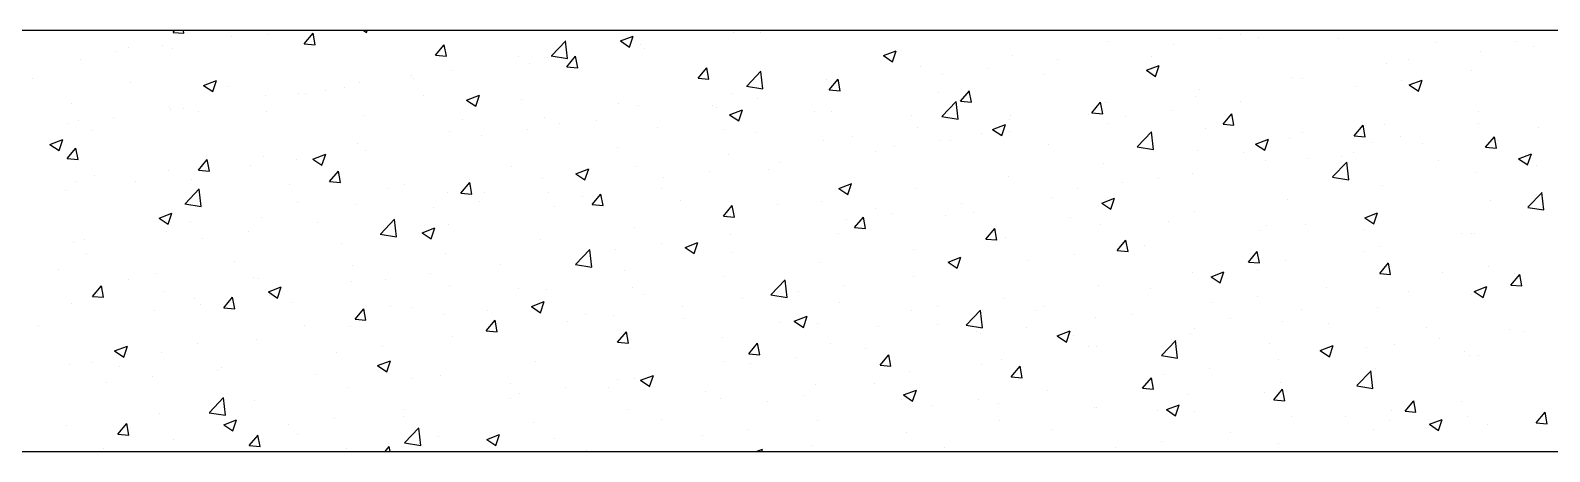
# Model space of a CAD drawing. Header units: millimetres. Extents: x 331487 to 517269, y 198509 to 399936.
# Drawn here: x 417641 to 418471, y 384679 to 384909 of the extents above; entities that cross this region are included whole.
import ezdxf

# ---------------------------------------------------------------- set-up
doc = ezdxf.new("R2010")
doc.units = ezdxf.units.MM
doc.header["$MEASUREMENT"] = 0
doc.layers.add('9th_Column', color=2, linetype='Continuous', lineweight=25)
doc.layers.add('COLUMN', color=6, linetype='Continuous')

msp = doc.modelspace()

# ---------------------------------------------------------------- linework, layer by layer
at = {"layer": '9th_Column'}
for p, q in [((419950.13, 384909.03), (414920.13, 384909.03)), ((415150.13, 384679.03), (419650.13, 384679.03))]:
    msp.add_line(p, q, dxfattribs=at)
at = {"layer": 'COLUMN', "color": 2, "linetype": 'Continuous'}
for p, q in [((417718.57, 384907.97), (417719.45, 384909.03)), ((417718.57, 384907.97), (417724.55, 384907.45)), ((417724.54, 384907.44), (417724.25, 384909.03)), ((417822.68, 384909.03), (417824.32, 384907.92)), ((417824.31, 384907.92), (417824.68, 384909.03)), ((418024.8, 384907.94), (418024.8, 384907.94)), ((417694.33, 384899.51), (417694.33, 384899.51)), ((417712.6, 384900.67), (417712.6, 384900.67)), ((417750.47, 384905.66), (417750.47, 384905.66)), ((417770.37, 384906.84), (417770.37, 384906.84)), ((417790.3, 384901.7), (417795.12, 384907.44)), ((417790.3, 384901.7), (417796.27, 384901.18)), ((417796.27, 384901.17), (417795.11, 384907.44)), ((417862.02, 384895.42), (417866.84, 384901.17)), ((417868, 384894.89), (417866.84, 384901.16)), ((417925.36, 384895.2), (417933.15, 384903.32)), ((417934.16, 384893.73), (417933.05, 384903.23)), ((417963.05, 384903.27), (417970.06, 384905.96)), ((417963.05, 384903.27), (417968.03, 384899.91)), ((417965.79, 384904.56), (417965.79, 384904.56)), ((417968.02, 384899.91), (417970.05, 384905.96)), ((417974.29, 384901.54), (417974.29, 384901.54)), ((418039.44, 384907.73), (418039.44, 384907.73)), ((418229.32, 384903.09), (418229.32, 384903.09)), ((418265.26, 384901.48), (418265.26, 384901.48)), ((418290.29, 384904.77), (418290.29, 384904.77)), ((418302, 384906.78), (418302, 384906.78)), ((418311.58, 384904.96), (418311.58, 384904.96)), ((418355.39, 384904.53), (418355.39, 384904.53)), ((418408.77, 384902.27), (418408.77, 384902.27)), ((418452.17, 384903.02), (418452.17, 384903.02)), ((418462.15, 384900.02), (418462.15, 384900.02)), ((417667.92, 384892.94), (417667.92, 384892.94)), ((417687.56, 384897.38), (417687.56, 384897.38)), ((417718.43, 384899.35), (417718.43, 384899.35)), ((417862.02, 384895.42), (417868, 384894.9)), ((417907.47, 384894.55), (417907.47, 384894.55)), ((417922.95, 384894.49), (417922.95, 384894.49)), ((417925.27, 384895.11), (417934.16, 384893.73)), ((417933.75, 384889.15), (417938.57, 384894.89)), ((417938.41, 384894.43), (417938.41, 384894.43)), ((417939.72, 384888.62), (417938.57, 384894.89)), ((417976.29, 384899.41), (417976.29, 384899.41)), ((418106.77, 384895.26), (418113.77, 384897.95)), ((418106.77, 384895.26), (418111.74, 384891.91)), ((418111.74, 384891.9), (418113.76, 384897.95)), ((418177.38, 384895.59), (418177.38, 384895.59)), ((418202.1, 384893.16), (418202.1, 384893.16)), ((418253.26, 384894.95), (418253.26, 384894.95)), ((418393.86, 384893.01), (418393.86, 384893.01)), ((418433.24, 384897.78), (418433.24, 384897.78)), ((417849.16, 384884.54), (417849.16, 384884.54)), ((417871.01, 384887), (417871.01, 384887)), ((417913.38, 384891.13), (417913.38, 384891.13)), ((417933.75, 384889.15), (417939.72, 384888.62)), ((418005.47, 384882.87), (418010.29, 384888.62)), ((418005.47, 384882.87), (418011.45, 384882.35)), ((418011.45, 384882.34), (418010.29, 384888.61)), ((418032.08, 384878.65), (418039.87, 384886.77)), ((418040.88, 384877.18), (418039.78, 384886.67)), ((418126.87, 384889.19), (418126.87, 384889.19)), ((418139.2, 384884.88), (418139.2, 384884.88)), ((418164.23, 384888.18), (418164.23, 384888.18)), ((418194.94, 384884.94), (418194.94, 384884.94)), ((418250.48, 384887.25), (418257.48, 384889.94)), ((418250.48, 384887.25), (418255.45, 384883.9)), ((418255.45, 384883.89), (418257.48, 384889.94)), ((418329.96, 384883.24), (418329.96, 384883.24)), ((418335.54, 384883), (418335.54, 384883)), ((418381.9, 384890.74), (418381.9, 384890.74)), ((418427.92, 384886.91), (418427.92, 384886.91)), ((417641.94, 384882.75), (417641.94, 384882.75)), ((417695.33, 384880.49), (417695.33, 384880.49)), ((417735.32, 384879.02), (417742.32, 384881.71)), ((417735.32, 384879.02), (417740.29, 384875.67)), ((417740.29, 384875.67), (417742.32, 384881.71)), ((417748.71, 384878.24), (417748.71, 384878.24)), ((417802.09, 384875.98), (417802.09, 384875.98)), ((417812.35, 384877.83), (417812.35, 384877.83)), ((417820.5, 384880.59), (417820.5, 384880.59)), ((417850.23, 384882.81), (417850.23, 384882.81)), ((418023.59, 384874.65), (418023.59, 384874.65)), ((418031.99, 384878.55), (418040.88, 384877.17)), ((418075.53, 384882.15), (418075.53, 384882.15)), ((418076.04, 384876.57), (418076.04, 384876.57)), ((418077.2, 384876.6), (418082.02, 384882.34)), ((418077.2, 384876.6), (418083.18, 384876.07)), ((418083.17, 384876.07), (418082.02, 384882.33)), ((418136.62, 384874.93), (418136.62, 384874.93)), ((418148.93, 384870.32), (418153.75, 384876.07)), ((418154.9, 384869.79), (418153.74, 384876.06)), ((418279.45, 384876.84), (418279.45, 384876.84)), ((418365.02, 384878.63), (418365.02, 384878.63)), ((418390.05, 384881.93), (418390.05, 384881.93)), ((418394.19, 384879.24), (418401.19, 384881.93)), ((418394.19, 384879.24), (418399.17, 384875.89)), ((418399.16, 384875.89), (418401.19, 384881.93)), ((417663.03, 384869.32), (417663.03, 384869.32)), ((417716.41, 384867.06), (417716.41, 384867.06)), ((417769.16, 384873.55), (417769.16, 384873.55)), ((417787.32, 384874.53), (417787.32, 384874.53)), ((417790.84, 384874.53), (417790.84, 384874.53)), ((417855.47, 384873.73), (417855.47, 384873.73)), ((417879.03, 384871.02), (417886.03, 384873.7)), ((417879.03, 384871.02), (417884.01, 384867.66)), ((417884, 384867.66), (417886.03, 384873.7)), ((417908.85, 384871.47), (417908.85, 384871.47)), ((417962.24, 384869.22), (417962.24, 384869.22)), ((417973.08, 384868.25), (417973.08, 384868.25)), ((418013.14, 384868.28), (418013.14, 384868.28)), ((418015.62, 384866.96), (418015.62, 384866.96)), ((418038.17, 384871.58), (418038.17, 384871.58)), ((418138.8, 384862.1), (418146.59, 384870.21)), ((418147.61, 384860.62), (418146.5, 384870.12)), ((418148.93, 384870.32), (418154.9, 384869.8)), ((418220.65, 384864.05), (418225.47, 384869.79)), ((418226.63, 384863.52), (418225.47, 384869.78)), ((418228.1, 384869.8), (418228.1, 384869.8)), ((418277.22, 384872.99), (418277.22, 384872.99)), ((418301.86, 384870.32), (418301.86, 384870.32)), ((417666.71, 384859.65), (417666.71, 384859.65)), ((417686.29, 384861.23), (417686.29, 384861.23)), ((417717.22, 384866.06), (417717.22, 384866.06)), ((417724.16, 384866.22), (417724.16, 384866.22)), ((417732.52, 384864.52), (417732.52, 384864.52)), ((417769.79, 384864.81), (417769.79, 384864.81)), ((417823.17, 384862.55), (417823.17, 384862.55)), ((417876.56, 384860.29), (417876.56, 384860.29)), ((417921.73, 384861.2), (417921.73, 384861.2)), ((417929.94, 384858.04), (417929.94, 384858.04)), ((417949.98, 384859.97), (417949.98, 384859.97)), ((418022.74, 384863.01), (418029.75, 384865.7)), ((418022.74, 384863.01), (418027.72, 384859.65)), ((418027.71, 384859.65), (418029.74, 384865.69)), ((418069, 384864.7), (418069, 384864.7)), ((418078.3, 384864.92), (418078.3, 384864.92)), ((418122.38, 384862.45), (418122.38, 384862.45)), ((418138.71, 384862), (418147.61, 384860.62)), ((418175.77, 384860.19), (418175.77, 384860.19)), ((418176.17, 384862.3), (418176.17, 384862.3)), ((418218.9, 384862.98), (418218.9, 384862.98)), ((418220.65, 384864.05), (418226.63, 384863.52)), ((418238.95, 384862.04), (418238.95, 384862.04)), ((418263.99, 384865.33), (418263.99, 384865.33)), ((418292.38, 384857.77), (418297.2, 384863.52)), ((418298.35, 384857.24), (418297.2, 384863.51)), ((418432.03, 384864.49), (418432.03, 384864.49)), ((418432.05, 384858.02), (418432.05, 384858.02)), ((417661.26, 384857.94), (417661.26, 384857.94)), ((417674.2, 384854.51), (417674.2, 384854.51)), ((417869.8, 384853.71), (417869.8, 384853.71)), ((417887.07, 384851.69), (417887.07, 384851.69)), ((417912.11, 384854.98), (417912.11, 384854.98)), ((417983.32, 384855.78), (417983.32, 384855.78)), ((418019.98, 384854.91), (418019.98, 384854.91)), ((418036.7, 384853.53), (418036.7, 384853.53)), ((418090.09, 384851.27), (418090.09, 384851.27)), ((418125.66, 384855.9), (418125.66, 384855.9)), ((418160.58, 384852.97), (418160.58, 384852.97)), ((418166.46, 384855), (418173.46, 384857.69)), ((418166.46, 384855), (418171.43, 384851.64)), ((418171.43, 384851.64), (418173.45, 384857.68)), ((418175.8, 384853.72), (418175.8, 384853.72)), ((418229.15, 384857.94), (418229.15, 384857.94)), ((418245.53, 384845.54), (418253.32, 384853.66)), ((418254.33, 384844.07), (418253.23, 384853.57)), ((418282.53, 384855.68), (418282.53, 384855.68)), ((418292.38, 384857.77), (418298.35, 384857.25)), ((418310.17, 384846.99), (418317.17, 384849.68)), ((418315.14, 384843.63), (418317.17, 384849.68)), ((418328.74, 384849.95), (418328.74, 384849.95)), ((418335.91, 384853.43), (418335.91, 384853.43)), ((418364.1, 384851.5), (418368.92, 384857.24)), ((418364.1, 384851.5), (418370.08, 384850.97)), ((418370.08, 384850.97), (418368.92, 384857.23)), ((418380.68, 384857.45), (418380.68, 384857.45)), ((418389.29, 384851.17), (418389.29, 384851.17)), ((418435.83, 384845.22), (418440.65, 384850.97)), ((418441.8, 384844.69), (418440.65, 384850.96)), ((418464.77, 384855.79), (418464.77, 384855.79)), ((417651.3, 384846.77), (417658.3, 384849.46)), ((417651.3, 384846.77), (417656.27, 384843.42)), ((417656.27, 384843.42), (417658.29, 384849.46)), ((417660.72, 384839.03), (417665.54, 384844.77)), ((417666.69, 384838.5), (417665.54, 384844.77)), ((417795.01, 384838.76), (417802.01, 384841.45)), ((417799.98, 384835.41), (417802.01, 384841.45)), ((417819.29, 384847.31), (417819.29, 384847.31)), ((417823.92, 384843.37), (417823.92, 384843.37)), ((417961.66, 384844.89), (417961.66, 384844.89)), ((418074.31, 384848.86), (418074.31, 384848.86)), ((418102.26, 384842.96), (418102.26, 384842.96)), ((418112.89, 384845.44), (418112.89, 384845.44)), ((418137.92, 384848.74), (418137.92, 384848.74)), ((418143.47, 384849.02), (418143.47, 384849.02)), ((418196.85, 384846.76), (418196.85, 384846.76)), ((418245.44, 384845.45), (418254.33, 384844.07)), ((418250.23, 384844.51), (418250.23, 384844.51)), ((418278.23, 384843.55), (418278.23, 384843.55)), ((418303.62, 384842.25), (418303.62, 384842.25)), ((418310.17, 384846.99), (418315.14, 384843.63)), ((418363.74, 384842.49), (418363.74, 384842.49)), ((418373.73, 384848.01), (418373.73, 384848.01)), ((418401.62, 384847.47), (418401.62, 384847.47)), ((418435.83, 384845.22), (418441.81, 384844.7)), ((418442.68, 384848.92), (418442.68, 384848.92)), ((418453.88, 384838.98), (418460.89, 384841.67)), ((418458.85, 384835.62), (418460.88, 384841.67)), ((417660.72, 384839.03), (417666.7, 384838.51)), ((417732.44, 384832.75), (417737.27, 384838.5)), ((417738.42, 384832.22), (417737.26, 384838.49)), ((417761.01, 384835.09), (417761.01, 384835.09)), ((417767.94, 384840.26), (417767.94, 384840.26)), ((417786.05, 384838.39), (417786.05, 384838.39)), ((417795.01, 384838.76), (417799.98, 384835.41)), ((417903.35, 384834.88), (417903.35, 384834.88)), ((417938.72, 384830.75), (417945.72, 384833.44)), ((417943.69, 384827.4), (417945.72, 384833.44)), ((417971.86, 384834.96), (417971.86, 384834.96)), ((418022.37, 384841.36), (418022.37, 384841.36)), ((418049.74, 384837.13), (418049.74, 384837.13)), ((418226.89, 384836.51), (418226.89, 384836.51)), ((418315.41, 384837.99), (418315.41, 384837.99)), ((418338.71, 384839.19), (418338.71, 384839.19)), ((418352.25, 384828.99), (418360.04, 384837.11)), ((418357, 384839.99), (418357, 384839.99)), ((418361.06, 384827.52), (418359.95, 384837.02)), ((418410.38, 384837.74), (418410.38, 384837.74)), ((418453.88, 384838.98), (418458.86, 384835.63)), ((418463.76, 384835.48), (418463.76, 384835.48)), ((417665.49, 384826.36), (417665.49, 384826.36)), ((417675.43, 384829.66), (417675.43, 384829.66)), ((417697.86, 384826.78), (417697.86, 384826.78)), ((417716, 384832.77), (417716, 384832.77)), ((417728.81, 384827.41), (417728.81, 384827.41)), ((417732.44, 384832.75), (417738.42, 384832.23)), ((417782.19, 384825.15), (417782.19, 384825.15)), ((417804.17, 384826.48), (417808.99, 384832.22)), ((417804.17, 384826.48), (417810.15, 384825.96)), ((417810.14, 384825.95), (417808.99, 384832.22)), ((417845.03, 384824.87), (417845.03, 384824.87)), ((417875.9, 384820.2), (417880.72, 384825.95)), ((417881.87, 384819.67), (417880.71, 384825.94)), ((417920.52, 384827.92), (417920.52, 384827.92)), ((417938.72, 384830.75), (417943.7, 384827.4)), ((417986.83, 384828.84), (417986.83, 384828.84)), ((418011.86, 384832.14), (418011.86, 384832.14)), ((418043.94, 384832.95), (418043.94, 384832.95)), ((418082.44, 384822.75), (418089.44, 384825.43)), ((418087.4, 384819.39), (418089.43, 384825.43)), ((418174.95, 384829.01), (418174.95, 384829.01)), ((418237.68, 384825.89), (418237.68, 384825.89)), ((418257.09, 384827.98), (418257.09, 384827.98)), ((418275.55, 384830.88), (418275.55, 384830.88)), ((418352.16, 384828.9), (418361.06, 384827.52)), ((418430.81, 384831.2), (418430.81, 384831.2)), ((417659.98, 384821.79), (417659.98, 384821.79)), ((417725.17, 384814.34), (417732.95, 384822.46)), ((417733.97, 384812.87), (417732.86, 384822.37)), ((417835.58, 384822.9), (417835.58, 384822.9)), ((417868.58, 384820.42), (417868.58, 384820.42)), ((417875.9, 384820.2), (417881.87, 384819.68)), ((417888.96, 384820.64), (417888.96, 384820.64)), ((417923.67, 384820.53), (417923.67, 384820.53)), ((417942.34, 384818.38), (417942.34, 384818.38)), ((417947.62, 384813.93), (417952.44, 384819.67)), ((417953.6, 384813.4), (417952.44, 384819.67)), ((417985.63, 384822.94), (417985.63, 384822.94)), ((418082.44, 384822.75), (418087.41, 384819.39)), ((418124.44, 384822.61), (418124.44, 384822.61)), ((418198.77, 384817.97), (418198.77, 384817.97)), ((418212.65, 384822.6), (418212.65, 384822.6)), ((418226.15, 384814.74), (418233.15, 384817.42)), ((418231.12, 384811.38), (418233.15, 384817.42)), ((418327.53, 384816.66), (418327.53, 384816.66)), ((418379.47, 384824.16), (418379.47, 384824.16)), ((418458.98, 384812.44), (418466.77, 384820.56)), ((418463.5, 384819.64), (418463.5, 384819.64)), ((418467.78, 384810.97), (418466.67, 384820.47)), ((417710.99, 384806.51), (417717.99, 384809.2)), ((417715.96, 384803.15), (417717.98, 384809.2)), ((417725.08, 384814.25), (417733.97, 384812.87)), ((417786.71, 384814.86), (417786.71, 384814.86)), ((417818.07, 384814.02), (417818.07, 384814.02)), ((417860.77, 384812.25), (417860.77, 384812.25)), ((417885.8, 384815.54), (417885.8, 384815.54)), ((417927.31, 384812.93), (417927.31, 384812.93)), ((417947.62, 384813.93), (417953.6, 384813.41)), ((417995.72, 384816.13), (417995.72, 384816.13)), ((418019.35, 384807.65), (418024.17, 384813.4)), ((418025.32, 384807.12), (418024.17, 384813.39)), ((418049.11, 384813.87), (418049.11, 384813.87)), ((418073.1, 384815.57), (418073.1, 384815.57)), ((418102.49, 384811.62), (418102.49, 384811.62)), ((418111.62, 384809.29), (418111.62, 384809.29)), ((418149.49, 384814.28), (418149.49, 384814.28)), ((418155.87, 384809.36), (418155.87, 384809.36)), ((418226.15, 384814.74), (418231.12, 384811.38)), ((418277.02, 384810.26), (418277.02, 384810.26)), ((418369.86, 384806.73), (418376.86, 384809.42)), ((418374.83, 384803.37), (418376.86, 384809.41)), ((418438.46, 384816.35), (418438.46, 384816.35)), ((418458.89, 384812.35), (418467.78, 384810.97)), ((417710.99, 384806.51), (417715.96, 384803.15)), ((417728.39, 384804.85), (417728.39, 384804.85)), ((417766.73, 384806.98), (417766.73, 384806.98)), ((417797.61, 384803.93), (417797.61, 384803.93)), ((417831.89, 384797.79), (417839.68, 384805.91)), ((417840.69, 384796.32), (417839.59, 384805.81)), ((417854.7, 384798.5), (417861.7, 384801.19)), ((417859.67, 384795.14), (417861.7, 384801.19)), ((417868.99, 384802.92), (417868.99, 384802.92)), ((417970.65, 384801.67), (417970.65, 384801.67)), ((418019.35, 384807.65), (418025.33, 384807.13)), ((418021.16, 384808.07), (418021.16, 384808.07)), ((418086.58, 384806), (418086.58, 384806)), ((418091.07, 384801.38), (418095.9, 384807.12)), ((418091.07, 384801.38), (418097.05, 384800.86)), ((418097.05, 384800.85), (418095.89, 384807.12)), ((418140.45, 384807.96), (418140.45, 384807.96)), ((418162.8, 384795.1), (418167.62, 384800.85)), ((418168.77, 384794.57), (418167.62, 384800.84)), ((418209.25, 384807.11), (418209.25, 384807.11)), ((418225.67, 384803.22), (418225.67, 384803.22)), ((418262.64, 384804.85), (418262.64, 384804.85)), ((418316.02, 384802.6), (418316.02, 384802.6)), ((418337.44, 384803.05), (418337.44, 384803.05)), ((418369.4, 384800.34), (418369.4, 384800.34)), ((418369.86, 384806.73), (418374.84, 384803.37)), ((418375.31, 384808.03), (418375.31, 384808.03)), ((417664.28, 384793.08), (417664.28, 384793.08)), ((417670.07, 384794.84), (417670.07, 384794.84)), ((417714.79, 384799.48), (417714.79, 384799.48)), ((417734.7, 384795.65), (417734.7, 384795.65)), ((417759.74, 384798.95), (417759.74, 384798.95)), ((417810.67, 384792.91), (417810.67, 384792.91)), ((417831.8, 384797.69), (417840.69, 384796.32)), ((417854.7, 384798.5), (417859.67, 384795.15)), ((417919.3, 384794.63), (417919.3, 384794.63)), ((417985.56, 384792.7), (417985.56, 384792.7)), ((417998.41, 384790.49), (418005.41, 384793.18)), ((418003.38, 384787.14), (418005.41, 384793.18)), ((418023.43, 384797.68), (418023.43, 384797.68)), ((418082.14, 384797.95), (418082.14, 384797.95)), ((418162.8, 384795.1), (418168.78, 384794.58)), ((418173.73, 384795.72), (418173.73, 384795.72)), ((418234.53, 384788.83), (418239.35, 384794.57)), ((418240.5, 384788.3), (418239.34, 384794.57)), ((418312.4, 384799.75), (418312.4, 384799.75)), ((418422.78, 384798.09), (418422.78, 384798.09)), ((418427.92, 384798.35), (418427.92, 384798.35)), ((418429.59, 384797.91), (418429.59, 384797.91)), ((417671.55, 384787.34), (417671.55, 384787.34)), ((417867.36, 384787.13), (417867.36, 384787.13)), ((417938.61, 384781.24), (417946.4, 384789.35)), ((417947.42, 384779.76), (417946.31, 384789.26)), ((417960.52, 384789.4), (417960.52, 384789.4)), ((417998.41, 384790.49), (418003.39, 384787.14)), ((418023.82, 384787.94), (418023.82, 384787.94)), ((418123.22, 384789.32), (418123.22, 384789.32)), ((418142.13, 384782.48), (418149.13, 384785.17)), ((418147.1, 384779.13), (418149.12, 384785.17)), ((418211.37, 384786.45), (418211.37, 384786.45)), ((418234.53, 384788.83), (418240.5, 384788.3)), ((418249.25, 384791.44), (418249.25, 384791.44)), ((418306.25, 384782.55), (418311.07, 384788.3)), ((418312.23, 384782.02), (418311.07, 384788.29)), ((418326.31, 384783.37), (418326.31, 384783.37)), ((418369.6, 384788.34), (418369.6, 384788.34)), ((418378.25, 384790.87), (418378.25, 384790.87)), ((417655.96, 384778.56), (417655.96, 384778.56)), ((417709.34, 384776.31), (417709.34, 384776.31)), ((417752.35, 384782.9), (417752.35, 384782.9)), ((417816.85, 384780.73), (417816.85, 384780.73)), ((417859.49, 384776.1), (417859.49, 384776.1)), ((417897.37, 384781.09), (417897.37, 384781.09)), ((417938.52, 384781.14), (417947.42, 384779.76)), ((417965.5, 384777.93), (417965.5, 384777.93)), ((418071.88, 384782.28), (418071.88, 384782.28)), ((418142.13, 384782.48), (418147.1, 384779.13)), ((418186.34, 384783.15), (418186.34, 384783.15)), ((418275.8, 384776.97), (418275.8, 384776.97)), ((418285.84, 384774.47), (418292.84, 384777.16)), ((418290.81, 384771.12), (418292.84, 384777.16)), ((418306.25, 384782.55), (418312.23, 384782.03)), ((418311.28, 384778.33), (418311.28, 384778.33)), ((418377.98, 384776.28), (418382.8, 384782.02)), ((418377.98, 384776.28), (418383.96, 384775.75)), ((418383.95, 384775.75), (418382.8, 384782.01)), ((418412.16, 384776.91), (418412.16, 384776.91)), ((418437.19, 384780.2), (418437.19, 384780.2)), ((418449.7, 384770), (418454.53, 384775.75)), ((418451.88, 384776.39), (418451.88, 384776.39)), ((418455.68, 384769.47), (418454.52, 384775.74)), ((417674.59, 384763.81), (417679.41, 384769.56)), ((417680.57, 384763.28), (417679.41, 384769.55)), ((417694.03, 384772.89), (417694.03, 384772.89)), ((417762.72, 384774.05), (417762.72, 384774.05)), ((417765.51, 384773.69), (417765.51, 384773.69)), ((417770.68, 384766.25), (417777.68, 384768.94)), ((417775.65, 384762.89), (417777.67, 384768.93)), ((417816.1, 384771.8), (417816.1, 384771.8)), ((417834.46, 384772.81), (417834.46, 384772.81)), ((417869.49, 384769.54), (417869.49, 384769.54)), ((417907.18, 384767.92), (417907.18, 384767.92)), ((417922.87, 384767.29), (417922.87, 384767.29)), ((417969.43, 384768.38), (417969.43, 384768.38)), ((418019.94, 384774.78), (418019.94, 384774.78)), ((418045.34, 384764.69), (418053.13, 384772.8)), ((418054.14, 384763.21), (418053.04, 384772.71)), ((418085.31, 384769.85), (418085.31, 384769.85)), ((418123.18, 384774.84), (418123.18, 384774.84)), ((418224.46, 384769.93), (418224.46, 384769.93)), ((418252.96, 384768.32), (418252.96, 384768.32)), ((418285.84, 384774.47), (418290.81, 384771.12)), ((418349, 384768.59), (418349, 384768.59)), ((418429.55, 384766.47), (418436.55, 384769.15)), ((418434.52, 384763.11), (418436.55, 384769.15)), ((418449.7, 384770), (418455.68, 384769.48)), ((417663.06, 384759.79), (417663.06, 384759.79)), ((417674.59, 384763.81), (417680.57, 384763.29)), ((417677.04, 384765.13), (417677.04, 384765.13)), ((417713.57, 384766.19), (417713.57, 384766.19)), ((417730.42, 384762.87), (417730.42, 384762.87)), ((417733.43, 384759.51), (417733.43, 384759.51)), ((417746.32, 384757.53), (417751.14, 384763.28)), ((417752.29, 384757), (417751.14, 384763.27)), ((417770.68, 384766.25), (417775.65, 384762.89)), ((417771.3, 384764.49), (417771.3, 384764.49)), ((417783.81, 384760.62), (417783.81, 384760.62)), ((417837.19, 384758.36), (417837.19, 384758.36)), ((417914.39, 384758.24), (417921.39, 384760.93)), ((417918.09, 384761.34), (417918.09, 384761.34)), ((417919.36, 384754.88), (417921.39, 384760.93)), ((417976.25, 384765.03), (417976.25, 384765.03)), ((418029.63, 384762.77), (418029.63, 384762.77)), ((418045.25, 384764.59), (418054.14, 384763.21)), ((418060.28, 384766.56), (418060.28, 384766.56)), ((418083.01, 384760.52), (418083.01, 384760.52)), ((418172.52, 384762.43), (418172.52, 384762.43)), ((418286.09, 384760.31), (418286.09, 384760.31)), ((418311.13, 384763.6), (418311.13, 384763.6)), ((418393.56, 384766.38), (418393.56, 384766.38)), ((418428.38, 384764.62), (418428.38, 384764.62)), ((418429.55, 384766.47), (418434.53, 384763.11)), ((417708.4, 384756.21), (417708.4, 384756.21)), ((417746.32, 384757.53), (417752.3, 384757.01)), ((417818.05, 384751.26), (417822.87, 384757)), ((417818.05, 384751.26), (417824.02, 384750.74)), ((417824.02, 384750.73), (417822.86, 384757)), ((417848.86, 384757.91), (417848.86, 384757.91)), ((417866.15, 384753.84), (417866.15, 384753.84)), ((417889.77, 384744.98), (417894.59, 384750.73)), ((417890.57, 384756.11), (417890.57, 384756.11)), ((417895.75, 384744.45), (417894.59, 384750.72)), ((417914.39, 384758.24), (417919.37, 384754.88)), ((417943.95, 384753.85), (417943.95, 384753.85)), ((417959.25, 384753.26), (417959.25, 384753.26)), ((417997.12, 384758.24), (417997.12, 384758.24)), ((417997.34, 384751.6), (417997.34, 384751.6)), ((418058.1, 384750.23), (418065.11, 384752.92)), ((418058.1, 384750.23), (418063.08, 384746.88)), ((418063.07, 384746.87), (418065.1, 384752.92)), ((418122.01, 384756.03), (418122.01, 384756.03)), ((418136.4, 384758.26), (418136.4, 384758.26)), ((418152.06, 384748.13), (418159.85, 384756.25)), ((418160.86, 384746.66), (418159.76, 384756.16)), ((418189.78, 384756.01), (418189.78, 384756.01)), ((418194.64, 384758.31), (418194.64, 384758.31)), ((418222.94, 384751.99), (418222.94, 384751.99)), ((418243.16, 384753.75), (418243.16, 384753.75)), ((418296.54, 384751.5), (418296.54, 384751.5)), ((418325.09, 384750.08), (418325.09, 384750.08)), ((418335.24, 384756.37), (418335.24, 384756.37)), ((418377.03, 384757.58), (418377.03, 384757.58)), ((417645.24, 384747.89), (417645.24, 384747.89)), ((417790.54, 384747.9), (417790.54, 384747.9)), ((417815.64, 384747.44), (417815.64, 384747.44)), ((417889.77, 384744.98), (417895.75, 384744.46)), ((417934.21, 384749.96), (417934.21, 384749.96)), ((417961.5, 384738.71), (417966.32, 384744.45)), ((417967.47, 384738.18), (417966.32, 384744.45)), ((418050.72, 384749.34), (418050.72, 384749.34)), ((418070.66, 384748.99), (418070.66, 384748.99)), ((418104.1, 384747.09), (418104.1, 384747.09)), ((418136.32, 384748.3), (418136.32, 384748.3)), ((418151.97, 384748.04), (418160.87, 384746.66)), ((418157.48, 384744.83), (418157.48, 384744.83)), ((418160.03, 384743.71), (418160.03, 384743.71)), ((418185.07, 384747.01), (418185.07, 384747.01)), ((418201.82, 384742.22), (418208.82, 384744.91)), ((418201.82, 384742.22), (418206.79, 384738.87)), ((418206.79, 384738.86), (418208.81, 384744.91)), ((418210.86, 384742.58), (418210.86, 384742.58)), ((418274.58, 384743.68), (418274.58, 384743.68)), ((418276.92, 384746.36), (418276.92, 384746.36)), ((418349.93, 384749.24), (418349.93, 384749.24)), ((418403.31, 384746.99), (418403.31, 384746.99)), ((418448.76, 384745.75), (418448.76, 384745.75)), ((418456.69, 384744.73), (418456.69, 384744.73)), ((417686.66, 384733.99), (417693.66, 384736.68)), ((417686.66, 384733.99), (417691.63, 384730.64)), ((417691.63, 384730.64), (417693.65, 384736.68)), ((417732.22, 384737.89), (417732.22, 384737.89)), ((417764.29, 384740.4), (417764.29, 384740.4)), ((417833.19, 384736.66), (417833.19, 384736.66)), ((417871.06, 384741.65), (417871.06, 384741.65)), ((417961.5, 384738.71), (417967.48, 384738.19)), ((417968.21, 384735.09), (417968.21, 384735.09)), ((418018.72, 384741.49), (418018.72, 384741.49)), ((418033.22, 384732.43), (418038.04, 384738.18)), ((418039.2, 384731.9), (418038.04, 384738.17)), ((418078.01, 384738.29), (418078.01, 384738.29)), ((418096.88, 384735.4), (418096.88, 384735.4)), ((418218.61, 384736.35), (418218.61, 384736.35)), ((418223.24, 384736.64), (418223.24, 384736.64)), ((418258.79, 384731.58), (418266.58, 384739.7)), ((418264.25, 384740.32), (418264.25, 384740.32)), ((418267.59, 384730.11), (418266.48, 384739.61)), ((418317.63, 384738.06), (418317.63, 384738.06)), ((418345.53, 384734.21), (418352.53, 384736.9)), ((418345.53, 384734.21), (418350.5, 384730.86)), ((418350.5, 384730.86), (418352.53, 384736.9)), ((418371.01, 384735.81), (418371.01, 384735.81)), ((418385.85, 384737.46), (418385.85, 384737.46)), ((418410.88, 384740.76), (418410.88, 384740.76)), ((418424.39, 384733.55), (418424.39, 384733.55)), ((417661.84, 384726.5), (417661.84, 384726.5)), ((417673.9, 384727.88), (417673.9, 384727.88)), ((417689.44, 384725.48), (417689.44, 384725.48)), ((417712.35, 384732.9), (417712.35, 384732.9)), ((417808.15, 384733.36), (417808.15, 384733.36)), ((417830.37, 384725.99), (417837.37, 384728.67)), ((417830.37, 384725.99), (417835.34, 384722.63)), ((417835.34, 384722.63), (417837.37, 384728.67)), ((417916.87, 384728.05), (417916.87, 384728.05)), ((418019.69, 384728.28), (418019.69, 384728.28)), ((418033.22, 384732.43), (418039.2, 384731.91)), ((418033.97, 384727.12), (418033.97, 384727.12)), ((418059, 384730.41), (418059, 384730.41)), ((418104.95, 384726.16), (418109.77, 384731.9)), ((418104.95, 384726.16), (418110.93, 384725.64)), ((418110.92, 384725.63), (418109.77, 384731.9)), ((418160.29, 384726.34), (418160.29, 384726.34)), ((418171.3, 384729.14), (418171.3, 384729.14)), ((418176.68, 384719.88), (418181.5, 384725.63)), ((418182.65, 384719.35), (418181.49, 384725.62)), ((418258.7, 384731.49), (418267.59, 384730.11)), ((418322.69, 384729.15), (418322.69, 384729.15)), ((418427.16, 384731.33), (418427.16, 384731.33)), ((418431.75, 384731.39), (418431.75, 384731.39)), ((417707.12, 384720.06), (417707.12, 384720.06)), ((417742.83, 384723.22), (417742.83, 384723.22)), ((417745, 384725.05), (417745, 384725.05)), ((417796.21, 384720.97), (417796.21, 384720.97)), ((417849.59, 384718.71), (417849.59, 384718.71)), ((417864.93, 384720.55), (417864.93, 384720.55)), ((417961.37, 384718.27), (417961.37, 384718.27)), ((417970.81, 384718.8), (417970.81, 384718.8)), ((417974.08, 384717.98), (417981.08, 384720.67)), ((417974.08, 384717.98), (417979.06, 384714.62)), ((417979.05, 384714.62), (417981.08, 384720.66)), ((418120.79, 384722.74), (418120.79, 384722.74)), ((418176.68, 384719.88), (418182.65, 384719.36)), ((418248.4, 384713.61), (418253.22, 384719.35)), ((418254.38, 384713.08), (418253.22, 384719.35)), ((418259.79, 384720.87), (418259.79, 384720.87)), ((418284.82, 384724.16), (418284.82, 384724.16)), ((418365.51, 384715.03), (418373.3, 384723.15)), ((418374.31, 384713.56), (418373.21, 384723.05)), ((418373.43, 384721.38), (418373.43, 384721.38)), ((418375.82, 384724.29), (418375.82, 384724.29)), ((417682.09, 384716.77), (417682.09, 384716.77)), ((417814.42, 384714.15), (417814.42, 384714.15)), ((417902.97, 384716.45), (417902.97, 384716.45)), ((417907.91, 384710.52), (417907.91, 384710.52)), ((417932.94, 384713.82), (417932.94, 384713.82)), ((417956.36, 384714.2), (417956.36, 384714.2)), ((418009.74, 384711.94), (418009.74, 384711.94)), ((418063.12, 384709.69), (418063.12, 384709.69)), ((418069.45, 384715.7), (418069.45, 384715.7)), ((418101.97, 384716.33), (418101.97, 384716.33)), ((418117.79, 384709.97), (418124.8, 384712.66)), ((418117.79, 384709.97), (418122.77, 384706.61)), ((418122.76, 384706.61), (418124.79, 384712.65)), ((418196.63, 384712.55), (418196.63, 384712.55)), ((418248.4, 384713.61), (418254.38, 384713.09)), ((418273.37, 384710.39), (418273.37, 384710.39)), ((418315.11, 384711.37), (418315.11, 384711.37)), ((418320.13, 384707.33), (418324.95, 384713.08)), ((418323.88, 384716.79), (418323.88, 384716.79)), ((418326.1, 384706.8), (418324.95, 384713.07)), ((418365.42, 384714.93), (418374.31, 384713.56)), ((417738.33, 384700.28), (417747.23, 384698.9)), ((417738.42, 384700.38), (417746.21, 384708.49)), ((417747.23, 384698.91), (417746.12, 384708.4)), ((417763.08, 384707.11), (417763.08, 384707.11)), ((417844.75, 384702.21), (417844.75, 384702.21)), ((417903.05, 384708.26), (417903.05, 384708.26)), ((417967, 384701.8), (417967, 384701.8)), ((418017.51, 384708.2), (418017.51, 384708.2)), ((418043.65, 384706.32), (418043.65, 384706.32)), ((418116.5, 384707.43), (418116.5, 384707.43)), ((418133.73, 384704.27), (418133.73, 384704.27)), ((418158.76, 384707.57), (418158.76, 384707.57)), ((418169.88, 384705.18), (418169.88, 384705.18)), ((418222.02, 384703.35), (418222.02, 384703.35)), ((418223.27, 384702.92), (418223.27, 384702.92)), ((418256.8, 384701.36), (418256.8, 384701.36)), ((418261.51, 384701.96), (418268.51, 384704.65)), ((418261.51, 384701.96), (418266.48, 384698.6)), ((418266.48, 384698.6), (418268.5, 384704.65)), ((418276.65, 384700.67), (418276.65, 384700.67)), ((418320.13, 384707.33), (418326.11, 384706.81)), ((418384.58, 384701.32), (418384.58, 384701.32)), ((418391.85, 384701.06), (418396.67, 384706.8)), ((418391.85, 384701.06), (418397.83, 384700.54)), ((418397.83, 384700.53), (418396.67, 384706.8)), ((418422.45, 384706.31), (418422.45, 384706.31)), ((418463.58, 384694.78), (418468.4, 384700.53)), ((418469.55, 384694.25), (418468.4, 384700.52)), ((417660.63, 384693.21), (417660.63, 384693.21)), ((417688.47, 384688.59), (417693.29, 384694.34)), ((417694.44, 384688.06), (417693.29, 384694.33)), ((417711.14, 384699.61), (417711.14, 384699.61)), ((417746.35, 384693.73), (417753.35, 384696.42)), ((417746.35, 384693.73), (417751.32, 384690.38)), ((417751.32, 384690.38), (417753.34, 384696.42)), ((417781.85, 384693.92), (417781.85, 384693.92)), ((417806.88, 384697.22), (417806.88, 384697.22)), ((417844.73, 384698.24), (417844.73, 384698.24)), ((417845.15, 384683.83), (417852.94, 384691.94)), ((417915.65, 384694.76), (417915.65, 384694.76)), ((417985.33, 384696.31), (417985.33, 384696.31)), ((418070.57, 384695.96), (418070.57, 384695.96)), ((418170.09, 384695.85), (418170.09, 384695.85)), ((418330.03, 384698.41), (418330.03, 384698.41)), ((418359.54, 384698.02), (418359.54, 384698.02)), ((418383.41, 384696.15), (418383.41, 384696.15)), ((418405.22, 384693.95), (418412.22, 384696.64)), ((418405.22, 384693.95), (418410.19, 384690.6)), ((418410.19, 384690.59), (418412.22, 384696.64)), ((418425.95, 384698.04), (418425.95, 384698.04)), ((418436.8, 384693.9), (418436.8, 384693.9)), ((418463.58, 384694.78), (418469.56, 384694.26)), ((417688.47, 384688.59), (417694.45, 384688.07)), ((417718.69, 384685.61), (417718.69, 384685.61)), ((417760.19, 384682.32), (417765.02, 384688.06)), ((417766.17, 384681.78), (417765.01, 384688.05)), ((417786.41, 384688.23), (417786.41, 384688.23)), ((417845.06, 384683.73), (417853.95, 384682.35)), ((417853.95, 384682.35), (417852.85, 384691.85)), ((417863.72, 384687.26), (417863.72, 384687.26)), ((417890.06, 384685.72), (417897.06, 384688.41)), ((417890.06, 384685.72), (417895.03, 384682.37)), ((417895.03, 384682.37), (417897.06, 384688.41)), ((417927.01, 384686.3), (417927.01, 384686.3)), ((418007.66, 384687.68), (418007.66, 384687.68)), ((418032.7, 384690.97), (418032.7, 384690.97)), ((418119.58, 384689.45), (418119.58, 384689.45)), ((418198.48, 384691.34), (418198.48, 384691.34)), ((418258.51, 384684.72), (418258.51, 384684.72)), ((418296.39, 384689.71), (418296.39, 384689.71)), ((418374.6, 384691), (418374.6, 384691)), ((417680.82, 384680.62), (417680.82, 384680.62)), ((417760.2, 384682.32), (417766.17, 384681.79)), ((417813.21, 384680.86), (417813.21, 384680.86)), ((417834.43, 384679.03), (417836.74, 384681.79)), ((417837.25, 384679.03), (417836.74, 384681.78)), ((417944.51, 384679.36), (417944.51, 384679.36)), ((418037.19, 384679.03), (418040.77, 384680.4)), ((418040.31, 384679.03), (418040.77, 384680.4)), ((418068.23, 384682.41), (418068.23, 384682.41)), ((418140.16, 384681.33), (418140.16, 384681.33)), ((418233.48, 384681.43), (418233.48, 384681.43)), ((418322.66, 384683.5), (418322.66, 384683.5))]:
    msp.add_line(p, q, dxfattribs=at)

doc.saveas('drawing.dxf')
